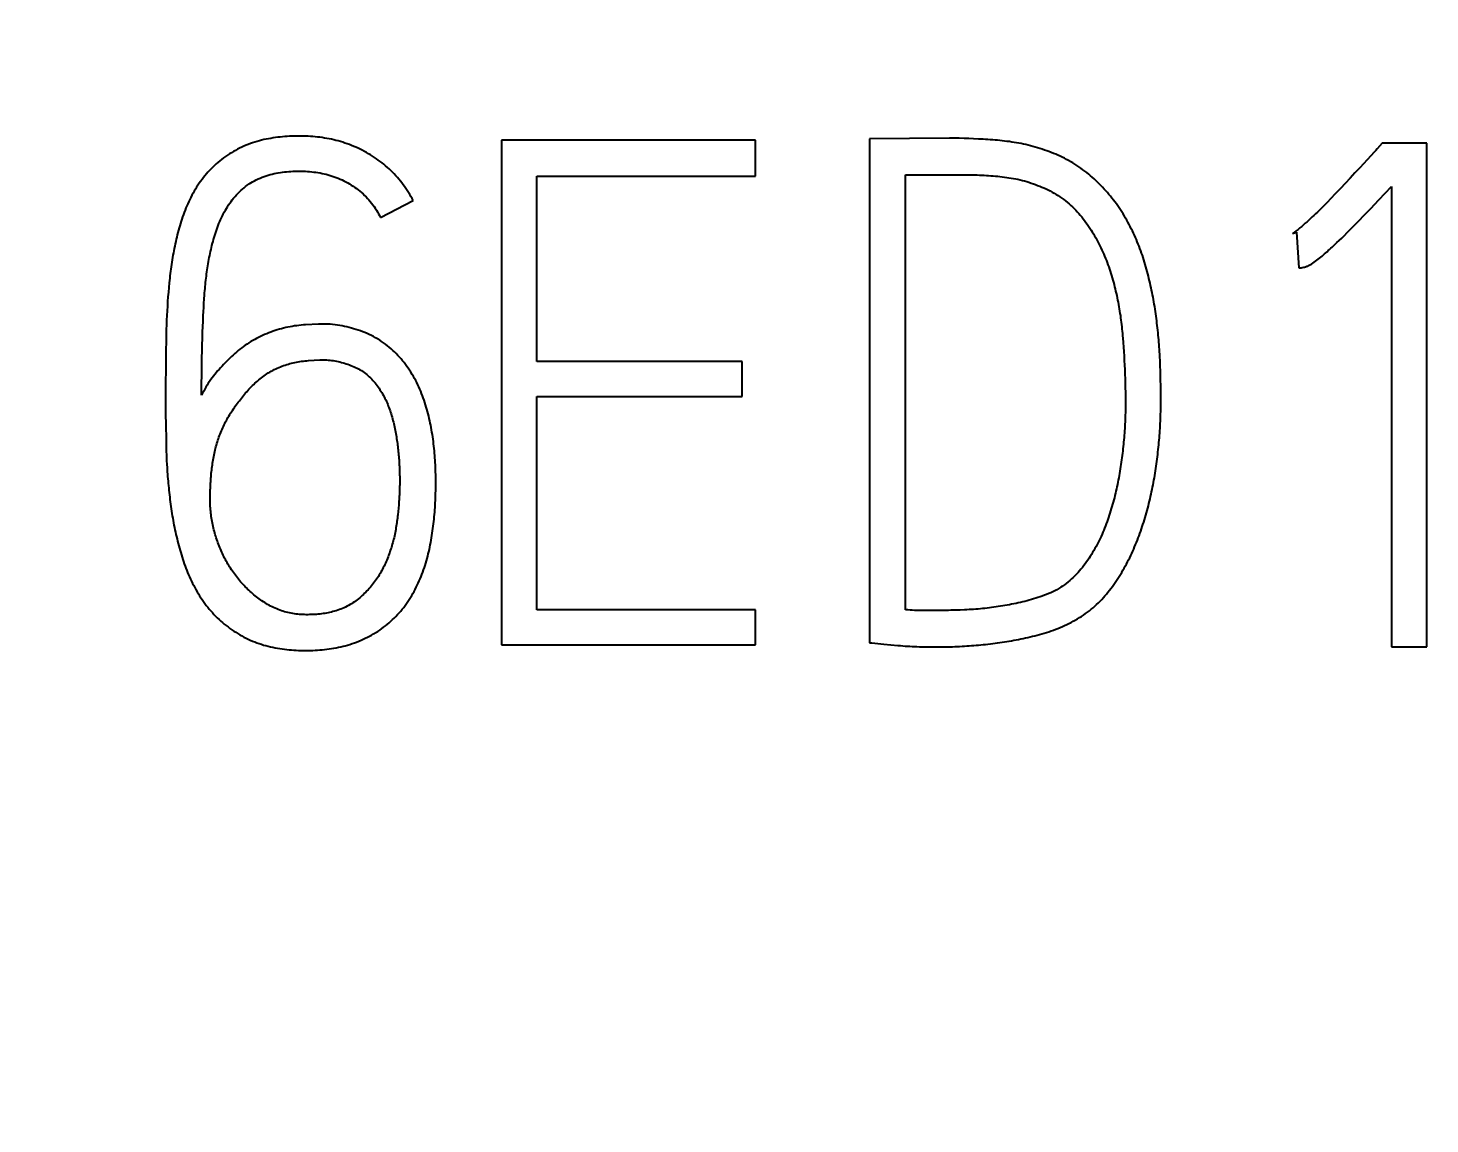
# Model space of a CAD drawing. Extents: x 0 to 420, y 0 to 297.
# Drawn here: x 124.383 to 128.817, y 170.637 to 174.103 of the extents above; entities that cross this region are included whole.
import ezdxf
from ezdxf.enums import TextEntityAlignment as Align

# ---------------------------------------------------------------- set-up
doc = ezdxf.new("R2010")
doc.units = 0
doc.header["$LTSCALE"] = 23.1
doc.layers.add('10100_DIM_FRONT', color=7, linetype='CONTINUOUS')
doc.layers.add('10500_FRONT_LABELING', color=7, linetype='CONTINUOUS')
doc.dimstyles.get("Standard").update_dxf_attribs({"dimtxt": 2.5, "dimasz": 2.5, "dimexe": 1.25, "dimexo": 0.625, "dimtad": 1, "dimcen": 2.5, "dimazin": 3, "dimtfac": 1, "dimtmove": 0, "dimatfit": 3})

# ---------------------------------------------------------------- blocks, each defined once
blk = doc.blocks.new('*D1')
at = {"layer": '10100_DIM_FRONT', "linetype": 'CONTINUOUS'}
for p, q in [((146.3081, 189.647), (146.3081, 124.8979)), ((102.8081, 149.198), (102.8081, 124.8979)), ((102.8081, 126.8979), (124.5581, 126.8979)), ((146.3081, 126.8979), (124.5581, 126.8979))]:
    blk.add_line(p, q, dxfattribs=at)
for points in [[(106.3081, 127.3979), (102.8081, 126.8979), (106.3081, 126.3979)], [(142.8081, 126.3979), (146.3081, 126.8979), (142.8081, 127.3979)]]:
    blk.add_solid(points, dxfattribs=at)
blk.add_text('43,5', height=3.5, dxfattribs=at).set_placement((120.5248, 127.7729), (130.2748, 127.7729), align=Align.FIT)

msp = doc.modelspace()

# ---------------------------------------------------------------- linework, layer by layer
at = {"layer": '10500_FRONT_LABELING', "color": 7, "linetype": 'CONTINUOUS'}
for p, q in [((125.8805, 173.748), (125.8805, 172.1524)), ((126.6838, 173.748), (125.8805, 173.748)), ((126.6838, 173.6348), (126.6838, 173.748)), ((127.0441, 173.7524), (127.0441, 172.1591)), ((127.3434, 173.7539), (127.3282, 173.7543)), ((127.3585, 173.7533), (127.3434, 173.7539)), ((127.3737, 173.7527), (127.3585, 173.7533)), ((127.3888, 173.752), (127.3737, 173.7527)), ((128.6663, 173.7391), (128.6506, 173.7213)), ((128.8073, 173.7391), (128.6663, 173.7391)), ((128.8073, 172.1457), (128.8073, 173.7391)), ((128.5952, 173.6609), (128.58, 173.6445)), ((125.9924, 173.0489), (125.9924, 173.6348)), ((125.9924, 173.6348), (126.6838, 173.6348)), ((127.1582, 172.2634), (127.1582, 173.6392)), ((128.5647, 173.6281), (128.5494, 173.6118)), ((128.58, 173.6445), (128.5647, 173.6281)), ((128.5186, 173.5794), (128.5031, 173.5633)), ((128.534, 173.5956), (128.5186, 173.5794)), ((128.5494, 173.6118), (128.534, 173.5956)), ((128.6557, 173.5593), (128.6954, 173.6015)), ((128.6954, 173.6015), (128.6954, 172.1457)), ((125.4979, 173.5038), (125.6009, 173.5571)), ((128.4927, 173.5525), (128.4822, 173.5419)), ((128.5031, 173.5633), (128.4927, 173.5525)), ((128.6084, 173.5098), (128.6303, 173.5326)), ((128.6303, 173.5326), (128.6557, 173.5593)), ((128.579, 173.4797), (128.5938, 173.4947)), ((128.5938, 173.4947), (128.6084, 173.5098)), ((128.3821, 173.4528), (128.3956, 173.4572)), ((128.3956, 173.4572), (128.4023, 173.3441)), ((128.5304, 173.4315), (128.538, 173.4389)), ((128.538, 173.4389), (128.5455, 173.4462)), ((128.5455, 173.4462), (128.5567, 173.4573)), ((128.5567, 173.4573), (128.5679, 173.4685)), ((128.5679, 173.4685), (128.579, 173.4797)), ((128.5151, 173.417), (128.5228, 173.4243)), ((128.5228, 173.4243), (128.5304, 173.4315)), ((124.8266, 173.2678), (124.8254, 173.2531)), ((124.8279, 173.2824), (124.8266, 173.2678)), ((124.8293, 173.2971), (124.8279, 173.2824)), ((124.8234, 173.2237), (124.8225, 173.209)), ((124.8243, 173.2384), (124.8234, 173.2237)), ((124.8254, 173.2531), (124.8243, 173.2384)), ((124.9376, 173.2065), (124.9383, 173.2197)), ((124.9383, 173.2197), (124.9391, 173.2328)), ((124.9391, 173.2328), (124.9399, 173.246)), ((124.8211, 173.1795), (124.8206, 173.1647)), ((124.8218, 173.1942), (124.8211, 173.1795)), ((124.8225, 173.209), (124.8218, 173.1942)), ((124.9357, 173.1603), (124.9362, 173.1735)), ((124.9362, 173.1735), (124.937, 173.1933)), ((124.937, 173.1933), (124.9376, 173.2065)), ((124.8198, 173.1352), (124.8193, 173.113)), ((124.8201, 173.15), (124.8198, 173.1352)), ((124.8206, 173.1647), (124.8201, 173.15)), ((124.9343, 173.1207), (124.935, 173.1405)), ((124.935, 173.1405), (124.9357, 173.1603)), ((125.301, 173.1665), (125.2607, 173.1643)), ((124.8188, 173.0835), (124.8181, 173.0244)), ((124.8193, 173.113), (124.8188, 173.0835)), ((124.9333, 173.0811), (124.9338, 173.1009)), ((124.9338, 173.1009), (124.9343, 173.1207)), ((127.8457, 173.1226), (127.8469, 173.1084)), ((127.8469, 173.1084), (127.8479, 173.0941)), ((127.8479, 173.0941), (127.8488, 173.0799)), ((124.9323, 173.0217), (124.9325, 173.0415)), ((124.9325, 173.0415), (124.9329, 173.0613)), ((124.9329, 173.0613), (124.9333, 173.0811)), ((125.2697, 173.0511), (125.3055, 173.0534)), ((126.6413, 173.0489), (125.9924, 173.0489)), ((126.6413, 172.938), (126.6413, 173.0489)), ((127.8488, 173.0799), (127.8496, 173.0656)), ((127.8496, 173.0656), (127.8504, 173.0513)), ((127.8504, 173.0513), (127.8511, 173.037)), ((127.9634, 173.0492), (127.9627, 173.0643)), ((127.964, 173.034), (127.9634, 173.0492)), ((124.8181, 173.0244), (124.8178, 172.9801)), ((124.9319, 172.982), (124.932, 173.0019)), ((124.932, 173.0019), (124.9323, 173.0217)), ((127.8511, 173.037), (127.8518, 173.0227)), ((127.8518, 173.0227), (127.8523, 173.0084)), ((127.8523, 173.0084), (127.8528, 172.9941)), ((127.8528, 172.9941), (127.8533, 172.9798)), ((127.9644, 173.0189), (127.964, 173.034)), ((127.965, 172.9961), (127.9644, 173.0189)), ((127.9656, 172.9658), (127.965, 172.9961)), ((124.8178, 172.9801), (124.8177, 172.9432)), ((124.9318, 172.9622), (124.9319, 172.982)), ((124.9318, 172.9424), (124.9318, 172.9622)), ((127.8533, 172.9798), (127.8536, 172.9654)), ((127.8536, 172.9654), (127.8539, 172.9511)), ((127.8539, 172.9511), (127.854, 172.9367)), ((127.9658, 172.9506), (127.9656, 172.9658)), ((127.9659, 172.9355), (127.9658, 172.9506)), ((124.8177, 172.9432), (124.8178, 172.9137)), ((124.8178, 172.9137), (124.818, 172.8842)), ((125.9924, 172.2634), (125.9924, 172.938)), ((125.9924, 172.938), (126.6413, 172.938)), ((127.854, 172.9367), (127.8541, 172.9224)), ((124.818, 172.8842), (124.8184, 172.8473)), ((124.8184, 172.8473), (124.8192, 172.8031)), ((124.8192, 172.8031), (124.8197, 172.781)), ((124.8197, 172.781), (124.8201, 172.7662)), ((124.8201, 172.7662), (124.8206, 172.7515)), ((124.8206, 172.7515), (124.8212, 172.7368)), ((124.8212, 172.7368), (124.8219, 172.722)), ((125.5552, 172.5953), (125.5543, 172.5848)), ((125.5543, 172.5848), (125.5533, 172.5743)), ((126.6838, 172.2634), (125.9924, 172.2634)), ((126.6838, 172.1524), (126.6838, 172.2634)), ((127.2516, 172.2611), (127.2301, 172.2611)), ((127.2732, 172.2612), (127.2516, 172.2611)), ((127.2876, 172.2613), (127.2732, 172.2612)), ((127.3307, 172.2624), (127.3163, 172.2619)), ((127.3451, 172.263), (127.3307, 172.2624)), ((125.8805, 172.1524), (126.6838, 172.1524)), ((127.0893, 172.1547), (127.1119, 172.1526)), ((127.1119, 172.1526), (127.1345, 172.1506)), ((128.6954, 172.1457), (128.8073, 172.1457))]:
    msp.add_line(p, q, dxfattribs=at)
for points in [[(125.6009, 173.5571), (125.5973, 173.5637), (125.5937, 173.5702), (125.5899, 173.5766), (125.5861, 173.583), (125.5821, 173.5892), (125.578, 173.5954), (125.5737, 173.6014), (125.5694, 173.6074), (125.5649, 173.6133), (125.5604, 173.6191), (125.5557, 173.6248), (125.5509, 173.6304), (125.5459, 173.636), (125.5409, 173.6414), (125.5357, 173.6468), (125.5304, 173.652), (125.525, 173.6572), (125.5195, 173.6622), (125.5139, 173.6671), (125.5082, 173.6719), (125.5024, 173.6766), (125.4965, 173.6811), (125.4906, 173.6855), (125.4845, 173.6897), (125.4784, 173.6939), (125.4722, 173.6979), (125.4659, 173.7018), (125.4596, 173.7056), (125.4531, 173.7093), (125.4466, 173.7128), (125.44, 173.7163), (125.4334, 173.7196), (125.4266, 173.7228), (125.4198, 173.7259), (125.413, 173.7288), (125.4061, 173.7316), (125.3991, 173.7343), (125.3922, 173.7369), (125.3851, 173.7393), (125.3781, 173.7415), (125.371, 173.7437), (125.3639, 173.7457), (125.3567, 173.7476), (125.3495, 173.7494), (125.3423, 173.751), (125.3351, 173.7525), (125.3278, 173.7539), (125.3204, 173.7551), (125.3131, 173.7563), (125.3057, 173.7573), (125.2983, 173.7582), (125.2908, 173.7589), (125.2834, 173.7596), (125.276, 173.7601), (125.2686, 173.7606), (125.2612, 173.7609), (125.2538, 173.7611), (125.2464, 173.7612), (125.239, 173.7613), (125.2317, 173.7612), (125.2243, 173.7611), (125.2169, 173.7608), (125.2095, 173.7605), (125.2022, 173.76), (125.1948, 173.7595), (125.1875, 173.7589), (125.1801, 173.7581), (125.1728, 173.7573), (125.1655, 173.7564), (125.1581, 173.7553), (125.1508, 173.7541), (125.1435, 173.7528), (125.1362, 173.7514), (125.1289, 173.7499), (125.1216, 173.7481), (125.1144, 173.7463), (125.1072, 173.7443), (125.1, 173.7421), (125.093, 173.7398), (125.086, 173.7374), (125.079, 173.7348), (125.0722, 173.732), (125.0653, 173.7291), (125.0586, 173.7261), (125.0519, 173.7229), (125.0453, 173.7195), (125.0388, 173.716), (125.0323, 173.7124), (125.0259, 173.7086), (125.0195, 173.7046), (125.0132, 173.7005), (125.0071, 173.6963), (125.001, 173.692), (124.9951, 173.6875), (124.9892, 173.6829), (124.9835, 173.6782), (124.978, 173.6734), (124.9725, 173.6684), (124.9671, 173.6633), (124.9619, 173.6581), (124.9568, 173.6528), (124.9518, 173.6473), (124.9469, 173.6417), (124.9421, 173.6359), (124.9375, 173.6301), (124.933, 173.6241), (124.9286, 173.6181), (124.9243, 173.612), (124.9201, 173.6058), (124.9161, 173.5996), (124.9122, 173.5933), (124.9084, 173.5869), (124.9047, 173.5805), (124.9012, 173.5741), (124.8978, 173.5675), (124.8944, 173.5609), (124.8912, 173.5543), (124.8881, 173.5475), (124.8852, 173.5408), (124.8823, 173.5339), (124.8795, 173.527), (124.8769, 173.5201), (124.8743, 173.5131), (124.8718, 173.5061), (124.8694, 173.499), (124.8671, 173.4919), (124.8649, 173.4848), (124.8628, 173.4777), (124.8607, 173.4706), (124.8587, 173.4635), (124.8568, 173.4563), (124.8549, 173.4492), (124.8532, 173.442), (124.8514, 173.4348), (124.8498, 173.4277), (124.8482, 173.4205), (124.8466, 173.4133), (124.8451, 173.4061), (124.8437, 173.3989), (124.8424, 173.3916), (124.8411, 173.3844), (124.8398, 173.3772), (124.8386, 173.3699), (124.8375, 173.3627), (124.8364, 173.3554), (124.8354, 173.3481), (124.8344, 173.3409), (124.8334, 173.3336), (124.8325, 173.3263), (124.8317, 173.319), (124.8309, 173.3117), (124.8293, 173.2971)], [(127.3282, 173.7543), (127.3206, 173.7544), (127.313, 173.7546), (127.3054, 173.7546), (127.2978, 173.7546), (127.0441, 173.7524)], [(127.9627, 173.0643), (127.9624, 173.0718), (127.9619, 173.0794), (127.9615, 173.0869), (127.961, 173.0945), (127.9604, 173.102), (127.9598, 173.1095), (127.9592, 173.117), (127.9585, 173.1246), (127.9578, 173.1321), (127.9571, 173.1396), (127.9563, 173.1471), (127.9555, 173.1546), (127.9547, 173.1621), (127.9538, 173.1696), (127.9529, 173.1771), (127.952, 173.1845), (127.951, 173.192), (127.9499, 173.1995), (127.9489, 173.207), (127.9477, 173.2144), (127.9466, 173.2219), (127.9453, 173.2293), (127.9441, 173.2368), (127.9427, 173.2442), (127.9413, 173.2516), (127.9399, 173.259), (127.9384, 173.2665), (127.9369, 173.2739), (127.9353, 173.2813), (127.9337, 173.2887), (127.932, 173.2961), (127.9303, 173.3034), (127.9285, 173.3108), (127.9267, 173.3182), (127.9248, 173.3256), (127.9229, 173.3329), (127.9209, 173.3403), (127.9189, 173.3476), (127.9168, 173.355), (127.9146, 173.3623), (127.9124, 173.3696), (127.91, 173.3769), (127.9076, 173.3842), (127.9052, 173.3914), (127.9026, 173.3986), (127.9, 173.4057), (127.8972, 173.4129), (127.8944, 173.4199), (127.8915, 173.427), (127.8886, 173.434), (127.8855, 173.4409), (127.8824, 173.4478), (127.8792, 173.4547), (127.8759, 173.4616), (127.8725, 173.4684), (127.8691, 173.4752), (127.8655, 173.4819), (127.8619, 173.4886), (127.8582, 173.4952), (127.8544, 173.5018), (127.8506, 173.5084), (127.8466, 173.5149), (127.8425, 173.5214), (127.8383, 173.5278), (127.8341, 173.5342), (127.8297, 173.5405), (127.8253, 173.5468), (127.8208, 173.5529), (127.8162, 173.559), (127.8115, 173.565), (127.8067, 173.5709), (127.8018, 173.5767), (127.7969, 173.5825), (127.7919, 173.5882), (127.7869, 173.5938), (127.7817, 173.5994), (127.7765, 173.6048), (127.7712, 173.6102), (127.7659, 173.6156), (127.7604, 173.6208), (127.7549, 173.626), (127.7492, 173.6311), (127.7435, 173.636), (127.7377, 173.6409), (127.7318, 173.6457), (127.7257, 173.6504), (127.7196, 173.655), (127.7134, 173.6595), (127.707, 173.6639), (127.7006, 173.6682), (127.6942, 173.6723), (127.6876, 173.6763), (127.681, 173.6801), (127.6744, 173.6838), (127.6677, 173.6874), (127.6609, 173.6909), (127.6541, 173.6942), (127.6472, 173.6975), (127.6403, 173.7006), (127.6334, 173.7036), (127.6264, 173.7065), (127.6193, 173.7093), (127.6122, 173.712), (127.6051, 173.7147), (127.5979, 173.7172), (127.5907, 173.7196), (127.5834, 173.722), (127.5761, 173.7243), (127.5688, 173.7264), (127.5614, 173.7285), (127.554, 173.7305), (127.5466, 173.7324), (127.5391, 173.7341), (127.5317, 173.7358), (127.5242, 173.7373), (127.5168, 173.7388), (127.5093, 173.7401), (127.5018, 173.7414), (127.4943, 173.7425), (127.4868, 173.7436), (127.4793, 173.7446), (127.4718, 173.7455), (127.4643, 173.7464), (127.4567, 173.7471), (127.4492, 173.7478), (127.4417, 173.7485), (127.4341, 173.7491), (127.4266, 173.7497), (127.419, 173.7502), (127.4115, 173.7507), (127.4039, 173.7512), (127.3888, 173.752)], [(128.6407, 173.7102), (128.6306, 173.6992), (128.5952, 173.6609)], [(128.6506, 173.7213), (128.6457, 173.7158), (128.6407, 173.7102)], [(124.9399, 173.246), (124.9409, 173.2592), (124.9414, 173.2658), (124.9419, 173.2724), (124.9425, 173.279), (124.9431, 173.2855), (124.9437, 173.2921), (124.9444, 173.2987), (124.9451, 173.3053), (124.9459, 173.3119), (124.9467, 173.3184), (124.9475, 173.325), (124.9484, 173.3316), (124.9493, 173.3381), (124.9503, 173.3446), (124.9514, 173.3512), (124.9524, 173.3577), (124.9536, 173.3642), (124.9548, 173.3707), (124.956, 173.3772), (124.9573, 173.3836), (124.9586, 173.3901), (124.96, 173.3965), (124.9615, 173.4029), (124.963, 173.4093), (124.9645, 173.4157), (124.9662, 173.4221), (124.9679, 173.4284), (124.9696, 173.4347), (124.9715, 173.441), (124.9734, 173.4473), (124.9753, 173.4536), (124.9774, 173.4598), (124.9796, 173.466), (124.9818, 173.4722), (124.9841, 173.4784), (124.9866, 173.4846), (124.9891, 173.4907), (124.9918, 173.4967), (124.9945, 173.5028), (124.9974, 173.5088), (125.0004, 173.5148), (125.0036, 173.5207), (125.0068, 173.5265), (125.0102, 173.5323), (125.0137, 173.5379), (125.0173, 173.5435), (125.0211, 173.549), (125.0249, 173.5544), (125.0289, 173.5597), (125.0331, 173.5649), (125.0374, 173.57), (125.0418, 173.575), (125.0464, 173.5799), (125.0511, 173.5847), (125.0559, 173.5893), (125.0608, 173.5937), (125.0659, 173.598), (125.071, 173.6021), (125.0763, 173.606), (125.0818, 173.6098), (125.0873, 173.6134), (125.093, 173.6168), (125.0988, 173.62), (125.1047, 173.623), (125.1107, 173.6259), (125.1169, 173.6286), (125.1231, 173.6311), (125.1294, 173.6334), (125.1357, 173.6355), (125.142, 173.6375), (125.1484, 173.6393), (125.1548, 173.6409), (125.1613, 173.6424), (125.1678, 173.6437), (125.1743, 173.6449), (125.1809, 173.6459), (125.1874, 173.6469), (125.1941, 173.6477), (125.2007, 173.6484), (125.2074, 173.649), (125.214, 173.6495), (125.2207, 173.6499), (125.2273, 173.6501), (125.2339, 173.6503), (125.2405, 173.6503), (125.2472, 173.6503), (125.2538, 173.6501), (125.2604, 173.6499), (125.267, 173.6495), (125.2735, 173.649), (125.2801, 173.6484), (125.2867, 173.6476), (125.2932, 173.6467), (125.2998, 173.6457), (125.3063, 173.6446), (125.3128, 173.6433), (125.3193, 173.6419), (125.3258, 173.6403), (125.3323, 173.6385), (125.3387, 173.6366), (125.3451, 173.6346), (125.3514, 173.6324), (125.3577, 173.6301), (125.3638, 173.6277), (125.3699, 173.6251), (125.376, 173.6224), (125.382, 173.6195), (125.3879, 173.6165), (125.3938, 173.6133), (125.3995, 173.61), (125.4053, 173.6065), (125.4109, 173.6029), (125.4164, 173.5991), (125.4219, 173.5952), (125.4272, 173.5912), (125.4324, 173.587), (125.4374, 173.5827), (125.4424, 173.5783), (125.4472, 173.5737), (125.4519, 173.5691), (125.4564, 173.5643), (125.4608, 173.5593), (125.4651, 173.5543), (125.4693, 173.5491), (125.4734, 173.5438), (125.4773, 173.5384), (125.4811, 173.5328), (125.4848, 173.5272), (125.4883, 173.5215), (125.4916, 173.5157), (125.4949, 173.5098), (125.4979, 173.5038)], [(127.1582, 173.6392), (127.3422, 173.6392), (127.3494, 173.6391), (127.3566, 173.639), (127.3638, 173.6389), (127.371, 173.6387), (127.3782, 173.6385), (127.3854, 173.6382), (127.3926, 173.6379), (127.3997, 173.6376), (127.4069, 173.6372), (127.4141, 173.6368), (127.4213, 173.6363), (127.4284, 173.6358), (127.4356, 173.6353), (127.4428, 173.6347), (127.4499, 173.634), (127.457, 173.6333), (127.4642, 173.6325), (127.4713, 173.6317), (127.4784, 173.6307), (127.4855, 173.6297), (127.4926, 173.6286), (127.4997, 173.6273), (127.5068, 173.6259), (127.5138, 173.6245), (127.5209, 173.6229), (127.5279, 173.6211), (127.5349, 173.6192), (127.5419, 173.6172), (127.5489, 173.6151), (127.5558, 173.6128), (127.5627, 173.6105), (127.5695, 173.608), (127.5763, 173.6054), (127.583, 173.6028), (127.5897, 173.6), (127.5963, 173.5971), (127.6029, 173.594), (127.6094, 173.5909), (127.6158, 173.5876), (127.6222, 173.5842), (127.6285, 173.5806), (127.6347, 173.5769), (127.6409, 173.573), (127.647, 173.569), (127.6531, 173.5649), (127.659, 173.5606), (127.6647, 173.5562), (127.6704, 173.5517), (127.6759, 173.547), (127.6813, 173.5422), (127.6865, 173.5373), (127.6917, 173.5323), (127.6967, 173.5272), (127.7017, 173.5219), (127.7065, 173.5166), (127.7112, 173.5111), (127.7158, 173.5055), (127.7203, 173.4999), (127.7247, 173.4941), (127.729, 173.4883), (127.7332, 173.4823), (127.7373, 173.4763), (127.7413, 173.4703), (127.7453, 173.4642), (127.7491, 173.458), (127.7528, 173.4519), (127.7565, 173.4456), (127.7601, 173.4394), (127.7635, 173.4331), (127.7669, 173.4267), (127.7702, 173.4203), (127.7735, 173.4139), (127.7766, 173.4074), (127.7797, 173.4009), (127.7826, 173.3944), (127.7855, 173.3878), (127.7883, 173.3812), (127.791, 173.3745), (127.7937, 173.3678), (127.7962, 173.361), (127.7987, 173.3543), (127.8011, 173.3474), (127.8034, 173.3406), (127.8057, 173.3337), (127.8079, 173.3268), (127.81, 173.3199), (127.8121, 173.3129), (127.8141, 173.3059), (127.816, 173.299), (127.8179, 173.292), (127.8197, 173.285), (127.8214, 173.278), (127.8231, 173.271), (127.8247, 173.264), (127.8263, 173.257), (127.8278, 173.25), (127.8293, 173.2429), (127.8307, 173.2359), (127.832, 173.2289), (127.8333, 173.2218), (127.8345, 173.2148), (127.8357, 173.2077), (127.8368, 173.2007), (127.8379, 173.1936), (127.8389, 173.1865), (127.8398, 173.1794), (127.8407, 173.1724), (127.8416, 173.1653), (127.8424, 173.1582), (127.8431, 173.1511), (127.8438, 173.144), (127.8445, 173.1369), (127.8451, 173.1297), (127.8457, 173.1226)], [(128.4822, 173.5419), (128.4717, 173.5314), (128.4664, 173.5261), (128.4611, 173.5209), (128.4557, 173.5157), (128.4503, 173.5106), (128.4449, 173.5054), (128.4395, 173.5004), (128.434, 173.4953), (128.4284, 173.4903), (128.4229, 173.4854), (128.4173, 173.4805), (128.4116, 173.4756), (128.4059, 173.4708), (128.4002, 173.4661), (128.3944, 173.4615), (128.3884, 173.457), (128.3853, 173.4549), (128.3821, 173.4528)], [(128.4023, 173.3441), (128.405, 173.3442), (128.4076, 173.3444), (128.4102, 173.3448), (128.4128, 173.3452), (128.418, 173.3463), (128.4206, 173.347), (128.4231, 173.3477), (128.4257, 173.3485), (128.4282, 173.3494), (128.4306, 173.3504), (128.433, 173.3515), (128.4377, 173.354), (128.4422, 173.3567), (128.4466, 173.3596), (128.4509, 173.3626), (128.4552, 173.3657), (128.4594, 173.3688), (128.4636, 173.3721), (128.4678, 173.3753), (128.4719, 173.3787), (128.4759, 173.382), (128.48, 173.3854), (128.484, 173.3888), (128.4879, 173.3923), (128.4919, 173.3957), (128.4958, 173.3992), (128.4997, 173.4028), (128.5036, 173.4063), (128.5075, 173.4099), (128.5151, 173.417)], [(125.2607, 173.1643), (125.2537, 173.1639), (125.2466, 173.1633), (125.2396, 173.1626), (125.2326, 173.1617), (125.2256, 173.1607), (125.2187, 173.1596), (125.2118, 173.1584), (125.2049, 173.157), (125.198, 173.1555), (125.1912, 173.1539), (125.1844, 173.1522), (125.1777, 173.1503), (125.1709, 173.1483), (125.1642, 173.1462), (125.1576, 173.1439), (125.1509, 173.1416), (125.1443, 173.1391), (125.1377, 173.1364), (125.1312, 173.1337), (125.1247, 173.1308), (125.1183, 173.1278), (125.112, 173.1247), (125.1057, 173.1215), (125.0996, 173.1182), (125.0935, 173.1147), (125.0875, 173.1112), (125.0815, 173.1075), (125.0757, 173.1036), (125.0699, 173.0997), (125.0642, 173.0956), (125.0586, 173.0914), (125.053, 173.0871), (125.0476, 173.0827), (125.0422, 173.0782), (125.0368, 173.0735), (125.0316, 173.0688), (125.0264, 173.064), (125.0213, 173.0591), (125.0162, 173.0542), (125.0112, 173.0492), (125.0063, 173.0441), (125.0014, 173.0391), (124.9966, 173.0339), (124.9919, 173.0288), (124.9871, 173.0236), (124.9825, 173.0184), (124.9779, 173.0131), (124.9733, 173.0077), (124.9689, 173.0023), (124.9647, 172.9967), (124.9605, 172.9911), (124.9565, 172.9853), (124.9526, 172.9795), (124.9489, 172.9735), (124.9452, 172.9675), (124.9417, 172.9614), (124.9383, 172.9551), (124.935, 172.9488), (124.9318, 172.9424)], [(125.6074, 172.3277), (125.6108, 172.3344), (125.614, 172.3411), (125.6172, 172.3478), (125.6202, 172.3546), (125.6232, 172.3615), (125.626, 172.3684), (125.6287, 172.3753), (125.6314, 172.3824), (125.6339, 172.3894), (125.6363, 172.3966), (125.6386, 172.4037), (125.6408, 172.4109), (125.6429, 172.4181), (125.6449, 172.4253), (125.6469, 172.4326), (125.6487, 172.4398), (125.6504, 172.4471), (125.6521, 172.4544), (125.6537, 172.4617), (125.6552, 172.469), (125.6566, 172.4763), (125.6579, 172.4836), (125.6592, 172.4909), (125.6604, 172.4983), (125.6615, 172.5056), (125.6626, 172.513), (125.6636, 172.5203), (125.6646, 172.5277), (125.6655, 172.5351), (125.6663, 172.5425), (125.6671, 172.5499), (125.6678, 172.5573), (125.6685, 172.5647), (125.6691, 172.5721), (125.6696, 172.5796), (125.6701, 172.587), (125.6706, 172.5944), (125.671, 172.6019), (125.6713, 172.6093), (125.6716, 172.6168), (125.6719, 172.6243), (125.6721, 172.6317), (125.6722, 172.6392), (125.6724, 172.6467), (125.6724, 172.6542), (125.6725, 172.6617), (125.6724, 172.6692), (125.6724, 172.6766), (125.6723, 172.6841), (125.6722, 172.6916), (125.672, 172.699), (125.6717, 172.7065), (125.6715, 172.7139), (125.6711, 172.7213), (125.6707, 172.7288), (125.6703, 172.7362), (125.6698, 172.7436), (125.6693, 172.751), (125.6687, 172.7584), (125.668, 172.7658), (125.6673, 172.7732), (125.6665, 172.7806), (125.6657, 172.7879), (125.6648, 172.7953), (125.6638, 172.8027), (125.6628, 172.81), (125.6617, 172.8173), (125.6605, 172.8247), (125.6593, 172.832), (125.658, 172.8393), (125.6566, 172.8466), (125.6551, 172.8539), (125.6536, 172.8611), (125.6519, 172.8684), (125.6502, 172.8756), (125.6484, 172.8829), (125.6466, 172.8901), (125.6446, 172.8973), (125.6425, 172.9045), (125.6403, 172.9117), (125.638, 172.9189), (125.6356, 172.926), (125.6331, 172.9332), (125.6304, 172.9402), (125.6277, 172.9473), (125.6249, 172.9542), (125.6219, 172.9612), (125.6188, 172.968), (125.6156, 172.9748), (125.6123, 172.9816), (125.6089, 172.9882), (125.6053, 172.9948), (125.6016, 173.0014), (125.5978, 173.0078), (125.5939, 173.0143), (125.5898, 173.0206), (125.5855, 173.0269), (125.5812, 173.0331), (125.5767, 173.0392), (125.5721, 173.0452), (125.5674, 173.051), (125.5626, 173.0568), (125.5576, 173.0624), (125.5526, 173.0679), (125.5474, 173.0733), (125.5421, 173.0785), (125.5366, 173.0837), (125.5311, 173.0887), (125.5254, 173.0936), (125.5196, 173.0983), (125.5136, 173.1029), (125.5075, 173.1074), (125.5013, 173.1117), (125.495, 173.1159), (125.4885, 173.1199), (125.482, 173.1237), (125.4754, 173.1273), (125.4687, 173.1307), (125.462, 173.134), (125.4552, 173.137), (125.4483, 173.1399), (125.4413, 173.1427), (125.4342, 173.1452), (125.4271, 173.1477), (125.42, 173.1499), (125.4127, 173.1521), (125.4054, 173.1541), (125.3981, 173.1559), (125.3908, 173.1577), (125.3834, 173.1593), (125.376, 173.1608), (125.3686, 173.1621), (125.3611, 173.1633), (125.3537, 173.1644), (125.3462, 173.1652), (125.3388, 173.166), (125.3313, 173.1665), (125.3237, 173.1668), (125.3162, 173.1669), (125.3086, 173.1668), (125.301, 173.1665)], [(125.1614, 173.0227), (125.1661, 173.0251), (125.171, 173.0273), (125.1758, 173.0295), (125.1808, 173.0316), (125.1857, 173.0335), (125.1907, 173.0354), (125.1958, 173.0372), (125.2009, 173.0388), (125.2061, 173.0404), (125.2113, 173.0418), (125.2165, 173.0432), (125.2218, 173.0444), (125.227, 173.0455), (125.2323, 173.0466), (125.2376, 173.0475), (125.2429, 173.0483), (125.2482, 173.0491), (125.2536, 173.0497), (125.2589, 173.0503), (125.2643, 173.0508), (125.2697, 173.0511)], [(125.3055, 173.0534), (125.3109, 173.0536), (125.3162, 173.0537), (125.3215, 173.0536), (125.3268, 173.0534), (125.3321, 173.053), (125.3374, 173.0525), (125.3426, 173.0518), (125.3478, 173.0511), (125.3531, 173.0502), (125.3583, 173.0492), (125.3635, 173.0482), (125.3686, 173.047), (125.3738, 173.0457), (125.379, 173.0444), (125.3841, 173.043), (125.3892, 173.0414), (125.3943, 173.0398), (125.3993, 173.038), (125.4042, 173.0361), (125.4091, 173.0342), (125.4139, 173.032), (125.4186, 173.0298), (125.4233, 173.0274), (125.4279, 173.0249), (125.4325, 173.0223), (125.437, 173.0195), (125.4414, 173.0166), (125.4457, 173.0135), (125.45, 173.0103), (125.4542, 173.007), (125.4583, 173.0035), (125.4622, 173), (125.4661, 172.9963), (125.4698, 172.9926), (125.4735, 172.9887), (125.477, 172.9848), (125.4804, 172.9808), (125.4837, 172.9767), (125.4869, 172.9724), (125.4901, 172.9682), (125.4931, 172.9638), (125.496, 172.9593), (125.4989, 172.9548), (125.5016, 172.9503), (125.5043, 172.9457), (125.5068, 172.941), (125.5093, 172.9363), (125.5117, 172.9316), (125.514, 172.9269), (125.5162, 172.9221), (125.5183, 172.9173), (125.5204, 172.9124), (125.5223, 172.9075), (125.5243, 172.9026), (125.5261, 172.8977), (125.5278, 172.8927), (125.5295, 172.8877), (125.5312, 172.8826), (125.5327, 172.8776), (125.5342, 172.8725), (125.5357, 172.8674), (125.537, 172.8622), (125.5384, 172.8571), (125.5396, 172.8519), (125.5408, 172.8468), (125.542, 172.8416), (125.5431, 172.8364), (125.5441, 172.8313), (125.5451, 172.8261), (125.5461, 172.8209), (125.547, 172.8157), (125.5479, 172.8105), (125.5487, 172.8053), (125.5495, 172.8001), (125.5502, 172.7949), (125.551, 172.7897), (125.5516, 172.7845), (125.5523, 172.7793), (125.5529, 172.7741), (125.5535, 172.7689), (125.554, 172.7636), (125.5545, 172.7584), (125.555, 172.7532), (125.5554, 172.7479), (125.5558, 172.7427), (125.5562, 172.7375), (125.5566, 172.7322), (125.5569, 172.727), (125.5571, 172.7217), (125.5574, 172.7165), (125.5576, 172.7112), (125.5578, 172.706), (125.558, 172.7007), (125.5581, 172.6954), (125.5582, 172.6902), (125.5583, 172.6849), (125.5583, 172.6796), (125.5584, 172.6743), (125.5584, 172.6691), (125.5583, 172.6638), (125.5583, 172.6585), (125.5582, 172.6532), (125.5581, 172.6479), (125.5579, 172.6426), (125.5578, 172.6374), (125.5576, 172.6321), (125.5573, 172.6268), (125.557, 172.6215), (125.5567, 172.6163), (125.5564, 172.611), (125.556, 172.6058), (125.5556, 172.6005), (125.5552, 172.5953)], [(125.3158, 172.2513), (125.3105, 172.2506), (125.3052, 172.2499), (125.2999, 172.2494), (125.2947, 172.2489), (125.2894, 172.2485), (125.2841, 172.2482), (125.2788, 172.248), (125.2735, 172.2479), (125.2682, 172.2478), (125.2629, 172.2478), (125.2576, 172.2479), (125.2522, 172.2481), (125.2469, 172.2484), (125.2416, 172.2487), (125.2363, 172.2492), (125.231, 172.2498), (125.2256, 172.2505), (125.2203, 172.2513), (125.215, 172.2522), (125.2098, 172.2533), (125.2046, 172.2544), (125.1994, 172.2557), (125.1943, 172.2571), (125.1892, 172.2587), (125.1842, 172.2603), (125.1792, 172.2621), (125.1742, 172.264), (125.1693, 172.266), (125.1644, 172.2681), (125.1596, 172.2704), (125.1548, 172.2727), (125.15, 172.2752), (125.1453, 172.2778), (125.1406, 172.2805), (125.136, 172.2832), (125.1315, 172.286), (125.127, 172.2889), (125.1226, 172.2919), (125.1182, 172.295), (125.1139, 172.2981), (125.1097, 172.3012), (125.1055, 172.3045), (125.1013, 172.3078), (125.0972, 172.3111), (125.0931, 172.3145), (125.0891, 172.318), (125.0852, 172.3215), (125.0812, 172.3251), (125.0774, 172.3288), (125.0735, 172.3325), (125.0698, 172.3363), (125.0661, 172.3401), (125.0624, 172.344), (125.0588, 172.348), (125.0552, 172.352), (125.0517, 172.356), (125.0483, 172.3601), (125.045, 172.3643), (125.0417, 172.3685), (125.0385, 172.3727), (125.0353, 172.377), (125.0322, 172.3813), (125.0291, 172.3856), (125.0262, 172.39), (125.0232, 172.3945), (125.0204, 172.3989), (125.0176, 172.4035), (125.0149, 172.408), (125.0122, 172.4126), (125.0096, 172.4172), (125.007, 172.4219), (125.0045, 172.4266), (125.0021, 172.4314), (124.9997, 172.4362), (124.9974, 172.441), (124.9952, 172.4459), (124.9931, 172.4508), (124.991, 172.4557), (124.9889, 172.4607), (124.987, 172.4656), (124.9851, 172.4706), (124.9833, 172.4756), (124.9815, 172.4806), (124.9798, 172.4856), (124.9782, 172.4907), (124.9766, 172.4957), (124.9751, 172.5008), (124.9736, 172.5059), (124.9722, 172.511), (124.9709, 172.5162), (124.9696, 172.5213), (124.9684, 172.5265), (124.9672, 172.5317), (124.9661, 172.5369), (124.9651, 172.5421), (124.9642, 172.5474), (124.9633, 172.5526), (124.9625, 172.5579), (124.9618, 172.5632), (124.9611, 172.5685), (124.9605, 172.5738), (124.9601, 172.5792), (124.9597, 172.5845), (124.9593, 172.5898), (124.9591, 172.5951), (124.9589, 172.6004), (124.9587, 172.6057), (124.9587, 172.6109), (124.9586, 172.6162), (124.9586, 172.6215), (124.9587, 172.6268), (124.9588, 172.6321), (124.959, 172.6373), (124.9591, 172.6426), (124.9594, 172.6479), (124.9596, 172.6532), (124.9598, 172.6584), (124.9601, 172.6637), (124.9604, 172.669), (124.9608, 172.6742), (124.9612, 172.6795), (124.9616, 172.6848), (124.962, 172.69), (124.9625, 172.6953), (124.9631, 172.7005), (124.9636, 172.7058), (124.9643, 172.711), (124.9649, 172.7163), (124.9657, 172.7215), (124.9664, 172.7268), (124.9673, 172.732), (124.9681, 172.7372), (124.9691, 172.7425), (124.9701, 172.7477), (124.9711, 172.7529), (124.9722, 172.7582), (124.9734, 172.7634), (124.9746, 172.7686), (124.9759, 172.7737), (124.9772, 172.7789), (124.9786, 172.784), (124.9801, 172.7891), (124.9816, 172.7941), (124.9832, 172.7992), (124.9849, 172.8041), (124.9866, 172.8091), (124.9885, 172.8141), (124.9903, 172.819), (124.9923, 172.8239), (124.9943, 172.8287), (124.9964, 172.8335), (124.9985, 172.8384), (125.0007, 172.8431), (125.003, 172.8479), (125.0053, 172.8526), (125.0077, 172.8573), (125.0101, 172.862), (125.0127, 172.8666), (125.0152, 172.8712), (125.0179, 172.8758), (125.0207, 172.8804), (125.0235, 172.8849), (125.0264, 172.8894), (125.0293, 172.8939), (125.0323, 172.8983), (125.0353, 172.9027), (125.0384, 172.907), (125.0415, 172.9114), (125.0447, 172.9156), (125.0479, 172.9199), (125.0511, 172.9241), (125.0543, 172.9283), (125.0576, 172.9325), (125.0609, 172.9367), (125.0643, 172.9408), (125.0676, 172.9449), (125.0711, 172.9489), (125.0745, 172.9529), (125.078, 172.9569), (125.0816, 172.9608), (125.0852, 172.9647), (125.0889, 172.9685), (125.0927, 172.9723), (125.0965, 172.976), (125.1003, 172.9796), (125.1043, 172.9832), (125.1083, 172.9867), (125.1123, 172.9902), (125.1165, 172.9936), (125.1207, 172.9969), (125.125, 173.0002), (125.1294, 173.0033), (125.1338, 173.0064), (125.1383, 173.0094), (125.1428, 173.0122), (125.1474, 173.015), (125.152, 173.0177), (125.1567, 173.0202), (125.1614, 173.0227)], [(127.2322, 172.1459), (127.2397, 172.1458), (127.2472, 172.1457), (127.2547, 172.1457), (127.2622, 172.1458), (127.2697, 172.1458), (127.2772, 172.1459), (127.2847, 172.146), (127.2922, 172.1462), (127.2996, 172.1464), (127.3071, 172.1467), (127.3146, 172.147), (127.3221, 172.1473), (127.3296, 172.1477), (127.3371, 172.148), (127.3445, 172.1485), (127.352, 172.1489), (127.3595, 172.1494), (127.367, 172.15), (127.3744, 172.1505), (127.3819, 172.1511), (127.3894, 172.1518), (127.3968, 172.1525), (127.4043, 172.1532), (127.4117, 172.154), (127.4192, 172.1548), (127.4267, 172.1557), (127.4341, 172.1566), (127.4416, 172.1576), (127.449, 172.1586), (127.4565, 172.1596), (127.4639, 172.1607), (127.4713, 172.1618), (127.4788, 172.163), (127.4862, 172.1643), (127.4937, 172.1655), (127.5011, 172.1669), (127.5085, 172.1683), (127.5159, 172.1697), (127.5234, 172.1712), (127.5308, 172.1728), (127.5382, 172.1743), (127.5456, 172.176), (127.553, 172.1777), (127.5605, 172.1795), (127.5679, 172.1813), (127.5753, 172.1832), (127.5827, 172.1852), (127.59, 172.1873), (127.5974, 172.1895), (127.6047, 172.1917), (127.612, 172.1941), (127.6192, 172.1966), (127.6263, 172.1992), (127.6335, 172.2018), (127.6405, 172.2046), (127.6476, 172.2075), (127.6546, 172.2105), (127.6615, 172.2136), (127.6684, 172.2168), (127.6753, 172.2201), (127.6821, 172.2235), (127.6888, 172.227), (127.6955, 172.2307), (127.7021, 172.2345), (127.7087, 172.2385), (127.7152, 172.2426), (127.7216, 172.2468), (127.7279, 172.2512), (127.734, 172.2557), (127.7401, 172.2604), (127.746, 172.2652), (127.7518, 172.27), (127.7574, 172.275), (127.763, 172.2802), (127.7684, 172.2854), (127.7737, 172.2907), (127.779, 172.2962), (127.7841, 172.3017), (127.7891, 172.3074), (127.794, 172.3131), (127.7988, 172.319), (127.8035, 172.3249), (127.8081, 172.3309), (127.8127, 172.3371), (127.8171, 172.3432), (127.8215, 172.3495), (127.8258, 172.3558), (127.83, 172.3622), (127.8341, 172.3686), (127.8381, 172.3751), (127.8421, 172.3816), (127.8459, 172.3881), (127.8497, 172.3947), (127.8534, 172.4013), (127.857, 172.4079), (127.8606, 172.4146), (127.864, 172.4213), (127.8674, 172.4281), (127.8707, 172.4349), (127.874, 172.4417), (127.8771, 172.4486), (127.8802, 172.4555), (127.8832, 172.4624), (127.8861, 172.4694), (127.889, 172.4764), (127.8918, 172.4834), (127.8945, 172.4905), (127.8971, 172.4976), (127.8997, 172.5047), (127.9023, 172.5118), (127.9048, 172.519), (127.9072, 172.5262), (127.9095, 172.5335), (127.9118, 172.5407), (127.9141, 172.548), (127.9163, 172.5553), (127.9184, 172.5626), (127.9205, 172.5699), (127.9225, 172.5772), (127.9245, 172.5845), (127.9265, 172.5919), (127.9283, 172.5992), (127.9301, 172.6065), (127.9319, 172.6139), (127.9336, 172.6212), (127.9353, 172.6286), (127.9369, 172.636), (127.9385, 172.6433), (127.94, 172.6507), (127.9414, 172.6581), (127.9428, 172.6655), (127.9442, 172.6729), (127.9455, 172.6803), (127.9467, 172.6877), (127.9479, 172.6952), (127.9491, 172.7026), (127.9502, 172.71), (127.9513, 172.7175), (127.9523, 172.7249), (127.9533, 172.7324), (127.9543, 172.7398), (127.9552, 172.7473), (127.9561, 172.7548), (127.957, 172.7622), (127.9578, 172.7697), (127.9586, 172.7772), (127.9593, 172.7847), (127.96, 172.7922), (127.9607, 172.7997), (127.9613, 172.8072), (127.9619, 172.8147), (127.9624, 172.8222), (127.9629, 172.8297), (127.9634, 172.8372), (127.9639, 172.8447), (127.9642, 172.8523), (127.9646, 172.8598), (127.9649, 172.8673), (127.9652, 172.8749), (127.9654, 172.8824), (127.9656, 172.89), (127.9657, 172.8976), (127.9658, 172.9051), (127.9659, 172.9127), (127.966, 172.9203), (127.9659, 172.9355)], [(127.8541, 172.9224), (127.854, 172.908), (127.854, 172.9008), (127.8538, 172.8937), (127.8537, 172.8865), (127.8535, 172.8793), (127.8533, 172.8722), (127.8531, 172.865), (127.8528, 172.8579), (127.8524, 172.8507), (127.8521, 172.8436), (127.8517, 172.8364), (127.8512, 172.8293), (127.8507, 172.8222), (127.8502, 172.8151), (127.8496, 172.8079), (127.849, 172.8008), (127.8484, 172.7937), (127.8477, 172.7866), (127.847, 172.7795), (127.8462, 172.7724), (127.8454, 172.7653), (127.8446, 172.7583), (127.8437, 172.7512), (127.8428, 172.7441), (127.8419, 172.737), (127.8409, 172.73), (127.8399, 172.7229), (127.8388, 172.7159), (127.8377, 172.7088), (127.8365, 172.7018), (127.8353, 172.6947), (127.8341, 172.6877), (127.8328, 172.6807), (127.8315, 172.6737), (127.8301, 172.6666), (127.8286, 172.6596), (127.8271, 172.6526), (127.8256, 172.6456), (127.824, 172.6387), (127.8223, 172.6317), (127.8206, 172.6247), (127.8189, 172.6177), (127.817, 172.6108), (127.8152, 172.6038), (127.8133, 172.5969), (127.8113, 172.59), (127.8093, 172.5831), (127.8072, 172.5762), (127.805, 172.5693), (127.8028, 172.5625), (127.8006, 172.5556), (127.7982, 172.5488), (127.7958, 172.5421), (127.7934, 172.5353), (127.7908, 172.5286)], [(124.8219, 172.722), (124.8223, 172.7147), (124.8228, 172.7073), (124.8233, 172.7), (124.8238, 172.6926), (124.8243, 172.6853), (124.8249, 172.6779), (124.8256, 172.6705), (124.8262, 172.6632), (124.8269, 172.6558), (124.8276, 172.6485), (124.8284, 172.6411), (124.8292, 172.6338), (124.83, 172.6265), (124.8308, 172.6191), (124.8317, 172.6118), (124.8326, 172.6044), (124.8336, 172.5971), (124.8346, 172.5898), (124.8357, 172.5824), (124.8368, 172.5751), (124.8379, 172.5678), (124.8391, 172.5604), (124.8403, 172.5531), (124.8416, 172.5458), (124.843, 172.5385), (124.8444, 172.5311), (124.8459, 172.5238), (124.8474, 172.5165), (124.849, 172.5092), (124.8506, 172.5019), (124.8523, 172.4946), (124.8541, 172.4874), (124.8559, 172.4801), (124.8577, 172.4729), (124.8596, 172.4657), (124.8616, 172.4585), (124.8636, 172.4513), (124.8657, 172.4442), (124.8678, 172.437), (124.87, 172.4299), (124.8723, 172.4228), (124.8746, 172.4158), (124.877, 172.4087), (124.8796, 172.4017), (124.8822, 172.3947), (124.8849, 172.3878), (124.8876, 172.3809), (124.8905, 172.374), (124.8936, 172.3671), (124.8967, 172.3603), (124.8999, 172.3536), (124.9032, 172.3468), (124.9067, 172.3402), (124.9102, 172.3336), (124.9139, 172.327), (124.9176, 172.3206), (124.9215, 172.3142), (124.9254, 172.3078), (124.9294, 172.3016), (124.9336, 172.2954), (124.9378, 172.2893), (124.9422, 172.2833), (124.9466, 172.2773), (124.9512, 172.2714), (124.9559, 172.2656), (124.9607, 172.2599), (124.9657, 172.2543), (124.9708, 172.2488), (124.976, 172.2434), (124.9813, 172.2381), (124.9868, 172.2329), (124.9923, 172.2278), (124.9979, 172.2229), (125.0036, 172.2181), (125.0095, 172.2135), (125.0153, 172.2089), (125.0213, 172.2045), (125.0274, 172.2003), (125.0335, 172.1961), (125.0398, 172.1921), (125.0461, 172.1882), (125.0525, 172.1844), (125.0589, 172.1807), (125.0655, 172.1772), (125.0722, 172.1738), (125.0789, 172.1705), (125.0858, 172.1674), (125.0927, 172.1644), (125.0997, 172.1616), (125.1067, 172.1589), (125.1138, 172.1564), (125.1209, 172.1541), (125.128, 172.1519), (125.1352, 172.1499), (125.1424, 172.148), (125.1496, 172.1463), (125.1569, 172.1447), (125.1642, 172.1432), (125.1716, 172.1419), (125.179, 172.1407), (125.1864, 172.1396), (125.1938, 172.1387), (125.2013, 172.1378), (125.2088, 172.137), (125.2162, 172.1364), (125.2237, 172.1359), (125.2312, 172.1354), (125.2386, 172.1351), (125.2461, 172.1348), (125.2535, 172.1347), (125.261, 172.1346), (125.2684, 172.1347), (125.2758, 172.1348), (125.2833, 172.135), (125.2907, 172.1353), (125.2981, 172.1358), (125.3055, 172.1363), (125.3129, 172.1369), (125.3203, 172.1376), (125.3276, 172.1385), (125.335, 172.1395), (125.3424, 172.1405), (125.3497, 172.1418), (125.3571, 172.1431), (125.3644, 172.1446), (125.3717, 172.1462), (125.379, 172.1479), (125.3863, 172.1498), (125.3936, 172.1518), (125.4008, 172.154), (125.408, 172.1563), (125.4151, 172.1588), (125.4221, 172.1614), (125.4291, 172.1641), (125.436, 172.1669), (125.4428, 172.1699), (125.4496, 172.1731), (125.4563, 172.1764), (125.4629, 172.1798), (125.4695, 172.1834), (125.476, 172.1871), (125.4824, 172.191), (125.4888, 172.1951), (125.4951, 172.1993), (125.5012, 172.2036), (125.5073, 172.2081), (125.5133, 172.2126), (125.5191, 172.2173), (125.5248, 172.2222), (125.5304, 172.2271), (125.5359, 172.2322), (125.5413, 172.2373), (125.5465, 172.2426), (125.5517, 172.248), (125.5567, 172.2536), (125.5616, 172.2592), (125.5664, 172.265), (125.5711, 172.2709), (125.5756, 172.2769), (125.5801, 172.283), (125.5844, 172.2892), (125.5885, 172.2954), (125.5926, 172.3018), (125.5964, 172.3082), (125.6002, 172.3146), (125.6038, 172.3211), (125.6074, 172.3277)], [(125.5533, 172.5743), (125.5522, 172.5639), (125.5516, 172.5586), (125.551, 172.5534), (125.5504, 172.5482), (125.5497, 172.543), (125.549, 172.5378), (125.5482, 172.5326), (125.5474, 172.5274), (125.5466, 172.5222), (125.5457, 172.517), (125.5448, 172.5119), (125.5438, 172.5067), (125.5427, 172.5015), (125.5416, 172.4964), (125.5404, 172.4913), (125.5392, 172.4861), (125.5379, 172.481), (125.5365, 172.4759), (125.535, 172.4708), (125.5335, 172.4657), (125.532, 172.4606), (125.5304, 172.4556), (125.5287, 172.4505), (125.527, 172.4455), (125.5252, 172.4404), (125.5233, 172.4355), (125.5214, 172.4305), (125.5195, 172.4256), (125.5175, 172.4207), (125.5154, 172.4158), (125.5133, 172.4109), (125.5111, 172.4061), (125.5088, 172.4013), (125.5065, 172.3966), (125.5041, 172.3919), (125.5016, 172.3872), (125.4991, 172.3825), (125.4964, 172.3779), (125.4937, 172.3734), (125.4909, 172.3689), (125.488, 172.3644), (125.485, 172.36), (125.4819, 172.3556), (125.4788, 172.3513), (125.4755, 172.347), (125.4722, 172.3428), (125.4689, 172.3387), (125.4655, 172.3347), (125.462, 172.3307), (125.4584, 172.3268), (125.4548, 172.323), (125.4511, 172.3192), (125.4474, 172.3154), (125.4436, 172.3118), (125.4397, 172.3082), (125.4358, 172.3047), (125.4318, 172.3012), (125.4277, 172.2979), (125.4235, 172.2946), (125.4192, 172.2914), (125.4149, 172.2883), (125.4104, 172.2853), (125.4059, 172.2824), (125.4013, 172.2796), (125.3967, 172.277), (125.392, 172.2745), (125.3872, 172.2721), (125.3824, 172.2698), (125.3775, 172.2677), (125.3726, 172.2657), (125.3676, 172.2638), (125.3626, 172.2621), (125.3575, 172.2605), (125.3524, 172.259), (125.3473, 172.2576), (125.3421, 172.2563), (125.3368, 172.2551), (125.3316, 172.254), (125.3263, 172.253), (125.3211, 172.2521), (125.3158, 172.2513)], [(127.7908, 172.5286), (127.7882, 172.5219), (127.7855, 172.5153), (127.7827, 172.5087), (127.7799, 172.5021), (127.777, 172.4955), (127.7739, 172.489), (127.7708, 172.4825), (127.7676, 172.476), (127.7643, 172.4696), (127.7609, 172.4632), (127.7574, 172.4569), (127.7539, 172.4507), (127.7503, 172.4445), (127.7465, 172.4383), (127.7427, 172.4323), (127.7388, 172.4263), (127.7348, 172.4204), (127.7307, 172.4145), (127.7266, 172.4087), (127.7223, 172.403), (127.7179, 172.3974), (127.7134, 172.3919), (127.7087, 172.3865), (127.704, 172.3811), (127.6991, 172.3759), (127.6941, 172.3707), (127.6889, 172.3657), (127.6836, 172.3608), (127.6782, 172.356), (127.6726, 172.3513), (127.6669, 172.3468), (127.6611, 172.3425), (127.6552, 172.3383), (127.6493, 172.3344), (127.6432, 172.3305), (127.637, 172.3269), (127.6307, 172.3235), (127.6244, 172.3203), (127.6179, 172.3172), (127.6113, 172.3144), (127.6046, 172.3117), (127.5978, 172.3091), (127.591, 172.3067), (127.5842, 172.3042), (127.5774, 172.3019), (127.5705, 172.2996), (127.5636, 172.2975), (127.5567, 172.2954), (127.5498, 172.2935), (127.5429, 172.2916), (127.5359, 172.2898), (127.529, 172.2881), (127.522, 172.2865), (127.515, 172.2849), (127.508, 172.2834), (127.501, 172.282), (127.494, 172.2806), (127.487, 172.2792), (127.48, 172.2779), (127.473, 172.2767), (127.4659, 172.2755), (127.4589, 172.2744), (127.4518, 172.2733), (127.4448, 172.2723), (127.4377, 172.2713), (127.4306, 172.2703), (127.4235, 172.2695), (127.4164, 172.2686), (127.4093, 172.2678), (127.4022, 172.2671), (127.3951, 172.2664), (127.388, 172.2658), (127.3809, 172.2652), (127.3737, 172.2647), (127.3666, 172.2642), (127.3594, 172.2638), (127.3522, 172.2634), (127.3451, 172.263)], [(127.2301, 172.2611), (127.2085, 172.2611), (127.2013, 172.2612), (127.1941, 172.2613), (127.1869, 172.2614), (127.1797, 172.2617), (127.1726, 172.2621), (127.1654, 172.2627), (127.1582, 172.2634)], [(127.3163, 172.2619), (127.302, 172.2616), (127.2948, 172.2614), (127.2876, 172.2613)], [(127.0441, 172.1591), (127.0516, 172.1583), (127.0893, 172.1547)], [(127.1345, 172.1506), (127.142, 172.1499), (127.1495, 172.1494), (127.1571, 172.1488), (127.1646, 172.1483), (127.1721, 172.1478), (127.1796, 172.1474), (127.1871, 172.1471), (127.1946, 172.1468), (127.2022, 172.1465), (127.2097, 172.1463), (127.2172, 172.1461), (127.2322, 172.1459)]]:
    msp.add_lwpolyline(points, dxfattribs=at)

# ---------------------------------------------------------------- dimensions: what is measured, and where the dimension line sits
at = {"layer": '10100_DIM_FRONT', "linetype": 'CONTINUOUS'}
dim = msp.add_linear_dim(base=(146.3081, 126.8979), p1=(102.8081, 149.198), p2=(146.3081, 189.647), dimstyle='Standard', dxfattribs=at)
dim.commit()
dim.dimension.update_dxf_attribs({"geometry": '*D1', "text_midpoint": (125.3998, 129.5229), "dimtype": 128})

doc.saveas('drawing.dxf')
